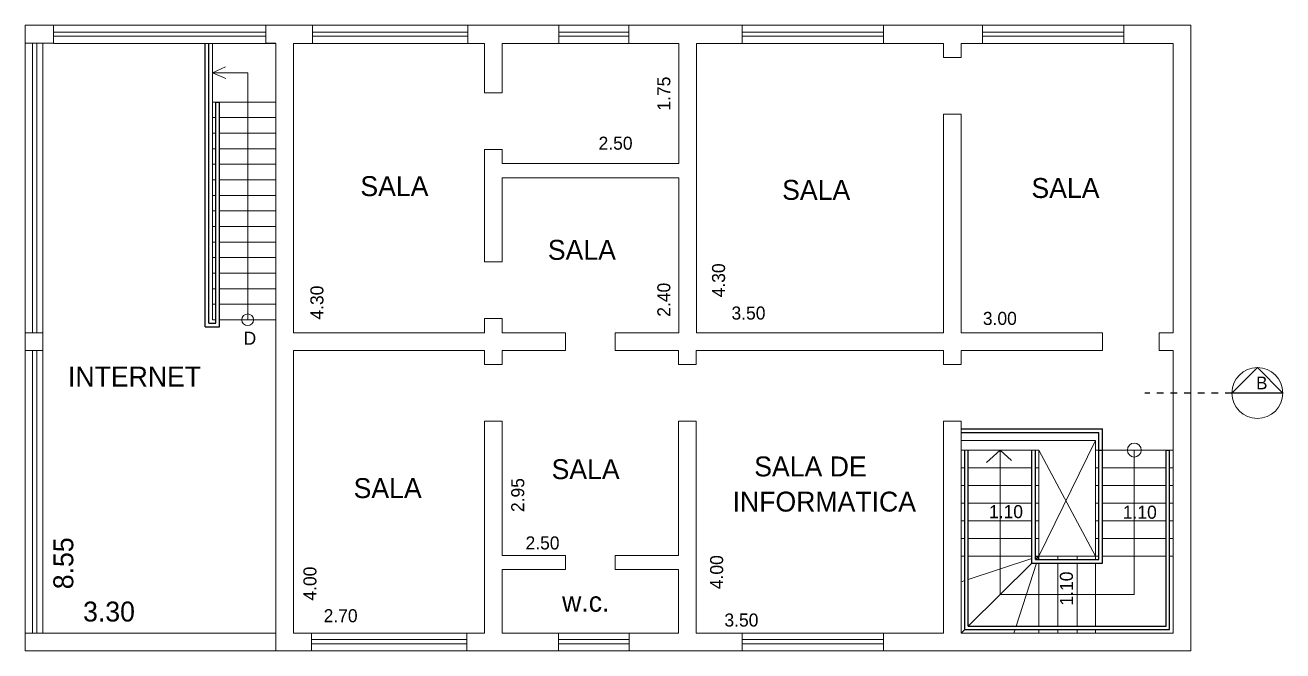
# Model space of a CAD drawing. Header units: metres. Extents: x 512 to 829, y -209 to 245.
# Drawn here: x 726.85 to 745.23, y -147.75 to -138.61 of the extents above; entities that cross this region are included whole.
import ezdxf

# ---------------------------------------------------------------- set-up
doc = ezdxf.new("R2010")
doc.units = ezdxf.units.M
doc.header["$LTSCALE"] = 0.508
doc.linetypes.add('DASHDOTX2', pattern=[2, 1, -0.5, 0, -0.5])
doc.layers.get('0').update_dxf_attribs({"lineweight": 15})
for name, color, linetype, lineweight in [('ALV', 4, 'Continuous', 15), ('COTAS', 2, 'Continuous', 15), ('PENA04', 4, 'Continuous', 15), ('PORTAS-JAN-ESCADA-DIVS-AUX', 2, 'Continuous', 15), ('TEXTO', 7, 'Continuous', 15)]:
    doc.layers.add(name, color=color, linetype=linetype, lineweight=lineweight)
for name, color, linetype in [('BOMB', 1, 'Continuous'), ('CORRIMÃO', 2, 'Continuous'), ('PENA4', 4, 'Continuous')]:
    doc.layers.add(name, color=color, linetype=linetype)

# ---------------------------------------------------------------- blocks, each defined once
blk = doc.blocks.new('A$C56F571F6')
at = {"layer": 'COTAS'}
blk.add_text('1.10', height=0.1846, dxfattribs=at).set_placement((0, 0))

msp = doc.modelspace()

# ---------------------------------------------------------------- linework, layer by layer
msp.add_circle((744.8566, -143.982), 0.3716)
at = {"layer": 'ALV'}
msp.add_line((726.8511, -147.4892), (727.1107, -147.4892), dxfattribs=at)
at = {"layer": 'BOMB'}
for p, q in [((729.4834, -143.0159), (729.4834, -138.8766)), ((729.535, -142.9643), (729.535, -138.8766)), ((729.6382, -139.7333), (729.6898, -139.7333)), ((729.6382, -141.0959), (729.6382, -139.7333)), ((729.6898, -141.0959), (729.6898, -139.7333)), ((729.6382, -142.9643), (729.6382, -141.0959)), ((729.6898, -143.0159), (729.6898, -141.0959)), ((729.535, -142.9643), (729.6382, -142.9643)), ((729.4834, -143.0159), (729.6898, -143.0159))]:
    msp.add_line(p, q, dxfattribs=at)
at = {"layer": 'CORRIMÃO'}
for p, q in [((740.5285, -144.5054), (742.5931, -144.5054)), ((740.5285, -144.557), (742.5414, -144.557)), ((742.5414, -146.4151), (742.5414, -144.557)), ((742.5931, -146.4667), (742.5931, -144.5054)), ((740.5802, -147.4368), (740.5802, -144.8151)), ((740.6318, -147.3852), (740.6318, -144.8151)), ((741.5608, -146.4667), (741.5608, -144.8151)), ((741.6124, -146.4151), (741.6124, -144.8151)), ((742.5414, -144.8151), (742.5931, -144.8151)), ((743.5221, -147.3852), (743.5221, -144.8151)), ((743.5221, -144.8151), (743.5737, -144.8151)), ((743.5737, -147.4368), (743.5737, -144.8151)), ((741.6124, -146.4151), (742.5414, -146.4151)), ((741.5608, -146.4667), (742.5931, -146.4667)), ((740.5802, -147.4368), (743.5737, -147.4368)), ((740.6318, -147.3852), (743.5221, -147.3852))]:
    msp.add_line(p, q, dxfattribs=at)
at = {"layer": 'PENA04'}
for p, q in [((726.8511, -138.8758), (726.8511, -138.611)), ((726.8511, -138.611), (727.264, -138.611)), ((726.8511, -138.8758), (726.8511, -138.6177)), ((730.3667, -138.611), (730.3667, -138.8766)), ((730.3667, -138.611), (731.0507, -138.611)), ((731.0507, -138.8766), (731.0507, -138.611)), ((733.3216, -138.8766), (733.3216, -138.611)), ((733.3216, -138.611), (734.6485, -138.611)), ((734.6485, -138.611), (734.6485, -138.8766)), ((735.6741, -138.611), (735.6741, -138.8766)), ((735.6741, -138.611), (737.3285, -138.611)), ((737.3285, -138.8766), (737.3285, -138.611)), ((739.3931, -138.8766), (739.3931, -138.611)), ((739.3931, -138.611), (740.8382, -138.611)), ((740.8382, -138.8766), (740.8382, -138.611)), ((742.9027, -138.8766), (742.9027, -138.611)), ((742.9027, -138.611), (743.8834, -138.611)), ((743.8834, -147.7465), (743.8834, -138.611)), ((726.8511, -138.8758), (727.264, -138.8759)), ((726.8511, -138.8758), (727.264, -138.8758)), ((729.5866, -138.8766), (729.5866, -138.8758)), ((730.5156, -138.8766), (730.3608, -138.8766)), ((730.3651, -138.8766), (730.5156, -138.8766)), ((730.3667, -138.8758), (730.5156, -138.8758)), ((730.3667, -138.8758), (730.5156, -138.8758)), ((730.3667, -138.8765), (730.5156, -138.8766)), ((730.3667, -138.8766), (730.5156, -138.8766)), ((730.5156, -147.7465), (730.5156, -138.8766)), ((730.7737, -138.8766), (731.3414, -138.8766)), ((730.7737, -138.8766), (731.3414, -138.8766)), ((730.7737, -138.8766), (731.0507, -138.8766)), ((730.7737, -143.1013), (730.7737, -138.8766)), ((733.3216, -138.8766), (733.5608, -138.8766)), ((733.5608, -139.5991), (733.5608, -138.8766)), ((733.8189, -138.8766), (734.6485, -138.8766)), ((733.8189, -138.8766), (734.6485, -138.8766)), ((733.8189, -138.8766), (734.5414, -138.8766)), ((733.8189, -139.5991), (733.8189, -138.8766)), ((735.6741, -138.8766), (735.8318, -138.8766)), ((735.6741, -138.8766), (736.4018, -138.8766)), ((735.6741, -138.8766), (736.4018, -138.8766)), ((735.6741, -138.8766), (736.4018, -138.8766)), ((736.4018, -140.6314), (736.4018, -138.8766)), ((736.6598, -140.5798), (736.6598, -138.8766)), ((736.6598, -138.8766), (737.3285, -138.8766)), ((736.6598, -138.8766), (737.3285, -138.8766)), ((736.6598, -138.8766), (737.2277, -138.8766)), ((737.2277, -138.8766), (737.3285, -138.8766)), ((737.6648, -138.8766), (737.6648, -138.8766)), ((737.6648, -138.8766), (737.6648, -138.8766)), ((739.3931, -138.8766), (739.6019, -138.8766)), ((739.3931, -138.8766), (740.2705, -138.8766)), ((739.3931, -138.8766), (740.2705, -138.8766)), ((739.3931, -138.8766), (740.2705, -138.8766)), ((739.6019, -138.8766), (740.2705, -138.8766)), ((740.2705, -139.083), (740.2705, -138.8766)), ((740.5285, -138.8766), (740.8382, -138.8766)), ((740.5285, -138.8766), (740.8382, -138.8766)), ((740.5285, -139.083), (740.5285, -138.8766)), ((740.5285, -138.8766), (740.7373, -138.8766)), ((740.5285, -138.8766), (740.7373, -138.8766)), ((742.9027, -138.8766), (743.6253, -138.8766)), ((743.6253, -143.1013), (743.6253, -138.8766)), ((740.2705, -139.083), (740.5285, -139.083)), ((733.8189, -139.5991), (733.5608, -139.5991)), ((740.2705, -139.9088), (740.5285, -139.9088)), ((740.2705, -143.1013), (740.2705, -139.9088)), ((740.5285, -143.1013), (740.5285, -139.9088)), ((736.6598, -143.1013), (736.6598, -140.2763)), ((733.8189, -140.4249), (733.5608, -140.4249)), ((733.5608, -142.069), (733.5608, -140.4249)), ((733.8189, -140.6314), (733.8189, -140.4249)), ((736.4018, -140.6314), (733.8189, -140.6314)), ((736.4018, -140.8378), (733.8189, -140.8378)), ((733.8189, -142.069), (733.8189, -140.8378)), ((736.4018, -143.1013), (736.4018, -140.8378)), ((733.5608, -142.069), (733.8189, -142.069)), ((733.5608, -143.1013), (733.5608, -142.8948)), ((733.5608, -142.8948), (733.8189, -142.8948)), ((733.8189, -143.1013), (733.8189, -142.8948)), ((726.8511, -143.3613), (726.8511, -143.1032)), ((726.8511, -143.1032), (727.1092, -143.1032)), ((733.5608, -143.1013), (730.7737, -143.1013)), ((733.8189, -143.1013), (734.7479, -143.1013)), ((734.7479, -143.3594), (734.7479, -143.1013)), ((735.4727, -143.3594), (735.4727, -143.1013)), ((735.4727, -143.1013), (736.4018, -143.1013)), ((736.6598, -143.1013), (740.2705, -143.1013)), ((740.5285, -143.1013), (742.5931, -143.1013)), ((742.5931, -143.3594), (742.5931, -143.1013)), ((743.4189, -143.3594), (743.4189, -143.1013)), ((743.4189, -143.1013), (743.6253, -143.1013)), ((735.4705, -143.3594), (735.4705, -143.3077)), ((727.1092, -143.3613), (726.8511, -143.3613)), ((730.7737, -147.4884), (730.7737, -143.3594)), ((733.5608, -143.3594), (730.7737, -143.3594)), ((733.5608, -143.5658), (733.5608, -143.3594)), ((733.8189, -143.3594), (734.7479, -143.3594)), ((733.8189, -143.5658), (733.8189, -143.3594)), ((735.4705, -143.3594), (736.3995, -143.3594)), ((736.3995, -143.5658), (736.3995, -143.3594)), ((736.6576, -143.3594), (740.2705, -143.3594)), ((736.6576, -143.5658), (736.6576, -143.3594)), ((740.2705, -143.5658), (740.2705, -143.3594)), ((740.5285, -143.5658), (740.5285, -143.3594)), ((740.5285, -143.3594), (742.5931, -143.3594)), ((743.4189, -143.3594), (743.6253, -143.3594)), ((743.6253, -147.4884), (743.6253, -143.3594)), ((733.5608, -143.5658), (733.8189, -143.5658)), ((736.3995, -143.5658), (736.6576, -143.5658)), ((740.2705, -143.5658), (740.5285, -143.5658)), ((733.5608, -147.4884), (733.5608, -144.3916)), ((733.5608, -144.3916), (733.8189, -144.3916)), ((733.8189, -146.3529), (733.8189, -144.3916)), ((736.3995, -146.3529), (736.3995, -144.3916)), ((736.3995, -144.3916), (736.6576, -144.3916)), ((736.6576, -146.5594), (736.6576, -144.3916)), ((740.2705, -147.4884), (740.2705, -144.3916)), ((740.2705, -144.3916), (740.5285, -144.3916)), ((740.5285, -147.4884), (740.5285, -144.3916)), ((740.5285, -144.6743), (742.4898, -144.6743)), ((742.4898, -146.3635), (742.4898, -144.6743)), ((741.664, -146.3635), (741.664, -144.8151)), ((734.7479, -146.3529), (733.8189, -146.3529)), ((734.7479, -146.5594), (734.7479, -146.3529)), ((736.3995, -146.3529), (735.4705, -146.3529)), ((735.4705, -146.5594), (735.4705, -146.3529)), ((741.664, -146.3635), (742.4898, -146.3635)), ((733.8189, -147.4884), (733.8189, -146.5594)), ((734.7479, -146.5594), (733.8189, -146.5594)), ((736.3995, -146.5594), (735.4705, -146.5594)), ((736.3995, -147.4884), (736.3995, -146.5594)), ((736.6576, -147.4884), (736.6576, -146.5594)), ((726.8511, -147.7465), (726.8511, -147.4892)), ((727.1092, -147.4884), (730.5156, -147.4884)), ((727.1092, -147.4884), (727.8221, -147.4884)), ((730.7737, -147.4884), (731.3414, -147.4884)), ((731.0343, -147.7465), (731.0343, -147.4884)), ((733.3053, -147.7465), (733.3053, -147.4884)), ((733.3053, -147.4884), (733.5608, -147.4884)), ((733.8189, -147.4884), (734.6447, -147.4884)), ((734.6447, -147.7465), (734.6447, -147.4884)), ((735.6769, -147.7465), (735.6769, -147.4884)), ((735.6769, -147.4884), (736.3995, -147.4884)), ((736.6576, -147.4884), (737.3285, -147.4884)), ((737.3285, -147.7465), (737.3285, -147.4884)), ((739.3931, -147.7465), (739.3931, -147.4884)), ((739.3931, -147.4884), (740.2705, -147.4884)), ((740.5285, -147.4884), (743.6253, -147.4884)), ((740.5285, -147.4884), (743.6253, -147.4884)), ((726.8511, -147.7465), (731.3414, -147.7465)), ((733.3053, -147.7465), (734.6447, -147.7465)), ((735.6769, -147.7465), (737.3285, -147.7465)), ((739.3931, -147.7465), (743.8834, -147.7465))]:
    msp.add_line(p, q, dxfattribs=at)
at = {"layer": 'PENA4'}
for p, q in [((744.485, -143.982), (744.8566, -143.6104)), ((744.8566, -143.6104), (745.2282, -143.982)), ((745.2282, -143.982), (744.485, -143.982))]:
    msp.add_line(p, q, dxfattribs=at)
at = {"layer": 'PENA4', "linetype": 'DASHDOTX2', "ltscale": 0.08}
msp.add_line((744.485, -143.982), (743.2106, -143.982), dxfattribs=at)
at = {"layer": 'PORTAS-JAN-ESCADA-DIVS-AUX'}
for p, q in [((726.8511, -143.1032), (726.8511, -138.6618)), ((727.264, -138.611), (727.264, -138.8766)), ((727.264, -138.611), (730.3667, -138.611)), ((727.264, -138.7107), (730.3608, -138.7114)), ((731.0507, -138.611), (733.3216, -138.611)), ((731.0507, -138.7114), (733.3216, -138.7114)), ((734.6447, -138.7114), (735.6769, -138.7114)), ((734.6485, -138.611), (735.6741, -138.611)), ((737.3285, -138.611), (739.3931, -138.611)), ((737.3285, -138.7114), (739.3931, -138.7114)), ((740.8382, -138.611), (742.9027, -138.611)), ((740.8382, -138.7114), (742.9027, -138.7114)), ((726.957, -143.1032), (726.957, -138.8758)), ((727.0228, -143.1032), (727.023, -138.8758)), ((727.1092, -147.4884), (727.1092, -138.8758)), ((727.264, -138.7727), (730.3608, -138.7733)), ((727.264, -138.8766), (730.3667, -138.8766)), ((729.5866, -139.7333), (729.5866, -138.8766)), ((731.0507, -138.7733), (733.3216, -138.7733)), ((731.0507, -138.8766), (733.3216, -138.8766)), ((734.6447, -138.7733), (735.6769, -138.7733)), ((734.6485, -138.8766), (735.6741, -138.8766)), ((737.3285, -138.7733), (739.3931, -138.7733)), ((737.3285, -138.8766), (739.3931, -138.8766)), ((740.8382, -138.7733), (742.9027, -138.7733)), ((740.8382, -138.8766), (742.9027, -138.8766)), ((729.5866, -139.3049), (729.7774, -139.22)), ((729.5866, -139.3049), (729.7858, -139.3892)), ((729.5866, -139.3049), (730.1027, -139.3049)), ((730.1027, -139.3049), (730.1027, -142.9127)), ((729.5866, -139.7333), (729.6382, -139.7333)), ((729.5866, -141.0959), (729.5866, -139.7333)), ((729.6898, -139.7333), (730.5156, -139.7333)), ((729.5866, -139.9604), (729.6382, -139.9604)), ((729.6898, -139.9604), (730.5156, -139.9604)), ((729.5866, -140.1875), (729.6382, -140.1875)), ((729.6898, -140.1875), (730.5156, -140.1875)), ((729.5866, -140.4146), (729.6382, -140.4146)), ((729.6898, -140.4146), (730.5156, -140.4146)), ((729.5866, -140.6417), (729.6382, -140.6417)), ((729.6898, -140.6417), (730.5156, -140.6417)), ((729.5866, -140.8688), (729.6382, -140.8688)), ((729.6898, -140.8688), (730.5156, -140.8688)), ((729.5866, -141.0959), (729.6382, -141.0959)), ((729.5866, -142.9127), (729.5866, -141.0959)), ((729.6898, -141.0959), (730.5156, -141.0959)), ((729.5866, -141.323), (729.6382, -141.323)), ((729.6898, -141.323), (730.5156, -141.323)), ((729.5866, -141.5501), (729.6382, -141.5501)), ((729.6898, -141.5501), (730.5156, -141.5501)), ((729.5866, -141.7772), (729.6382, -141.7772)), ((729.6898, -141.7772), (730.5156, -141.7772)), ((729.5866, -142.0043), (729.6382, -142.0043)), ((729.6898, -142.0043), (730.5156, -142.0043)), ((729.5866, -142.2314), (729.6382, -142.2314)), ((729.6898, -142.2314), (730.5156, -142.2314)), ((729.5866, -142.4585), (729.6382, -142.4585)), ((729.6898, -142.4585), (730.5156, -142.4585)), ((729.5866, -142.6856), (729.6382, -142.6856)), ((729.6898, -142.6856), (730.5156, -142.6856)), ((729.5866, -142.9127), (729.6382, -142.9127)), ((729.6898, -142.9127), (730.5156, -142.9127)), ((726.8511, -147.4884), (726.8511, -143.3594)), ((726.957, -147.4892), (726.957, -143.3594)), ((727.0226, -147.4892), (727.0228, -143.3613)), ((741.664, -146.3635), (742.4898, -144.6743)), ((741.664, -144.8151), (740.5285, -144.8151)), ((741.0963, -144.8151), (741.0963, -146.9259)), ((741.664, -144.8151), (742.4898, -146.3635)), ((742.4898, -144.8151), (742.5414, -144.8151)), ((742.5931, -144.8151), (743.5221, -144.8151)), ((743.0576, -144.8151), (743.0576, -146.9259)), ((743.5737, -144.8151), (743.6253, -144.8151)), ((740.5285, -145.0732), (740.5802, -145.0732)), ((740.6318, -145.0732), (741.5608, -145.0732)), ((741.6124, -145.0732), (741.664, -145.0732)), ((742.4898, -145.0732), (742.5414, -145.0732)), ((742.5931, -145.0732), (743.5221, -145.0732)), ((743.5737, -145.0732), (743.6253, -145.0732)), ((740.5285, -145.3312), (740.5802, -145.3312)), ((740.6318, -145.3312), (741.5608, -145.3312)), ((741.6124, -145.3312), (741.664, -145.3312)), ((742.4898, -145.3312), (742.5414, -145.3312)), ((742.5931, -145.3312), (743.5221, -145.3312)), ((743.5737, -145.3312), (743.6253, -145.3312)), ((740.5285, -145.5893), (740.5802, -145.5893)), ((740.6318, -145.5893), (741.5608, -145.5893)), ((741.6124, -145.5893), (741.664, -145.5893)), ((742.4898, -145.5893), (742.5414, -145.5893)), ((742.5931, -145.5893), (743.5221, -145.5893)), ((743.5737, -145.5893), (743.6253, -145.5893)), ((740.5285, -145.8474), (740.5802, -145.8474)), ((740.6318, -145.8474), (741.5608, -145.8474)), ((741.6124, -145.8474), (741.664, -145.8474)), ((742.4898, -145.8474), (742.5414, -145.8474)), ((742.5931, -145.8474), (743.5221, -145.8474)), ((743.5737, -145.8474), (743.6253, -145.8474)), ((740.5285, -146.1054), (740.5802, -146.1054)), ((740.6318, -146.1054), (741.5608, -146.1054)), ((741.6124, -146.1054), (741.664, -146.1054)), ((742.4898, -146.1054), (742.5414, -146.1054)), ((742.5931, -146.1054), (743.5221, -146.1054)), ((743.5737, -146.1054), (743.6253, -146.1054)), ((740.5285, -146.3635), (740.5802, -146.3635)), ((740.6318, -146.3635), (741.5608, -146.3635)), ((741.5608, -146.3976), (740.6318, -146.7045)), ((741.664, -146.3635), (741.6119, -146.4151)), ((741.664, -146.3635), (741.6124, -146.3805)), ((741.6124, -146.3635), (741.664, -146.3635)), ((741.664, -146.3635), (741.6473, -146.4151)), ((741.664, -146.3635), (741.664, -146.4151)), ((741.9394, -146.3635), (741.9394, -146.4151)), ((742.2216, -146.3635), (742.2216, -146.4151)), ((742.4898, -146.3635), (742.5414, -146.3635)), ((742.4898, -146.3635), (742.4898, -146.4151)), ((742.5931, -146.3635), (743.5221, -146.3635)), ((743.5737, -146.3635), (743.6253, -146.3635)), ((741.5608, -146.4658), (740.6318, -147.3861)), ((741.6305, -146.4667), (741.3325, -147.3852)), ((741.664, -146.4667), (741.664, -147.3852)), ((741.9394, -146.4667), (741.9394, -147.3852)), ((742.2216, -146.4667), (742.2216, -147.3852)), ((742.4898, -146.4667), (742.4898, -147.3852)), ((740.5802, -146.7216), (740.5285, -146.7386)), ((743.0576, -146.9259), (741.0963, -146.9259)), ((731.0343, -147.4884), (733.3053, -147.4884)), ((734.6447, -147.4884), (735.6769, -147.4884)), ((737.3285, -147.4884), (739.3931, -147.4884)), ((740.5806, -147.4368), (740.5285, -147.4884)), ((741.3157, -147.4368), (741.299, -147.4884)), ((741.664, -147.4368), (741.664, -147.4884)), ((741.9394, -147.4368), (741.9394, -147.4884)), ((742.2216, -147.4368), (742.2216, -147.4884)), ((742.4898, -147.4368), (742.4898, -147.4884)), ((731.0343, -147.5813), (733.3053, -147.5813)), ((731.0343, -147.6432), (733.3053, -147.6432)), ((731.0343, -147.7465), (733.3053, -147.7465)), ((734.6447, -147.5813), (735.6769, -147.5813)), ((734.6447, -147.5813), (735.6769, -147.5813)), ((734.6447, -147.6432), (735.6769, -147.6432)), ((734.6447, -147.6432), (735.6769, -147.6432)), ((734.6447, -147.7465), (735.6769, -147.7465)), ((737.3285, -147.5813), (739.3931, -147.5813)), ((737.3285, -147.6432), (739.3931, -147.6432)), ((737.3285, -147.7465), (739.3931, -147.7465))]:
    msp.add_line(p, q, dxfattribs=at)
msp.add_lwpolyline([(740.8983, -144.9965), (741.0963, -144.8151), (741.2613, -144.9681)], dxfattribs=at)
for centre, radius in [((730.1027, -142.9127), 0.0854), ((743.0576, -144.8151), 0.1015)]:
    msp.add_circle(centre, radius, dxfattribs=at)

# ---------------------------------------------------------------- block references
at = {"layer": 'PORTAS-JAN-ESCADA-DIVS-AUX', "xscale": 1.032258064516139, "yscale": 1.032258064516139, "zscale": 1.032258064516139}
for p in [(740.9353, -145.8096), (742.8901, -145.8175)]:
    msp.add_blockref('A$C56F571F6', p, dxfattribs=at)
at = {"layer": 'PORTAS-JAN-ESCADA-DIVS-AUX', "xscale": 1.032258064516139, "yscale": 1.032258064516139, "zscale": 1.032258064516139, "rotation": 90}
msp.add_blockref('A$C56F571F6', (742.1609, -147.0848), dxfattribs=at)

# ---------------------------------------------------------------- texts
at = {"layer": 'COTAS'}
for s, p in [('1.75', (736.2785, -139.8586)), ('4.30', (737.0779, -142.5851)), ('2.40', (736.2785, -142.8685)), ('4.30', (731.2093, -142.9096)), ('2.95', (734.1437, -145.7203)), ('4.00', (737.0498, -146.8461)), ('4.00', (731.1072, -147.013))]:
    msp.add_text(s, height=0.1906, rotation=90, dxfattribs=at).set_placement(p)
for s, p in [('2.50', (735.2303, -140.4293)), ('3.50', (737.1722, -142.9095)), ('3.00', (740.845, -142.9877)), ('D', (730.0427, -143.2775)), ('2.50', (734.1629, -146.2662)), ('2.70', (731.2128, -147.3288)), ('3.50', (737.069, -147.392))]:
    msp.add_text(s, height=0.1906, dxfattribs=at).set_placement(p)
at = {"layer": 'PENA4'}
msp.add_text('B', height=0.1858, dxfattribs=at).set_placement((744.8376, -143.9274, 0.6968))
at = {"layer": 'TEXTO'}
for s, height, p in [('SALA ', 0.29098, (731.7494, -141.1067)), ('SALA ', 0.29098, (737.9118, -141.1615)), ('SALA ', 0.29098, (741.5545, -141.1341)), ('SALA ', 0.29098, (734.4883, -142.0372)), ('INTERNET', 0.29098, (727.4764, -143.8874)), ('SALA ', 0.29098, (734.543, -145.2392)), ('SALA DE ', 0.29098, (737.5039, -145.1997)), ('SALA ', 0.29098, (731.6506, -145.516)), ('INFORMATICA', 0.290979, (737.1876, -145.7132)), ('w.c.', 0.29098, (734.6967, -147.1747)), ('3.30', 0.29098, (727.6977, -147.3185))]:
    msp.add_text(s, height=height, dxfattribs=at).set_placement(p)
msp.add_text('8.55', height=0.29098, rotation=90, dxfattribs=at).set_placement((727.5544, -146.847))

doc.saveas('drawing.dxf')
